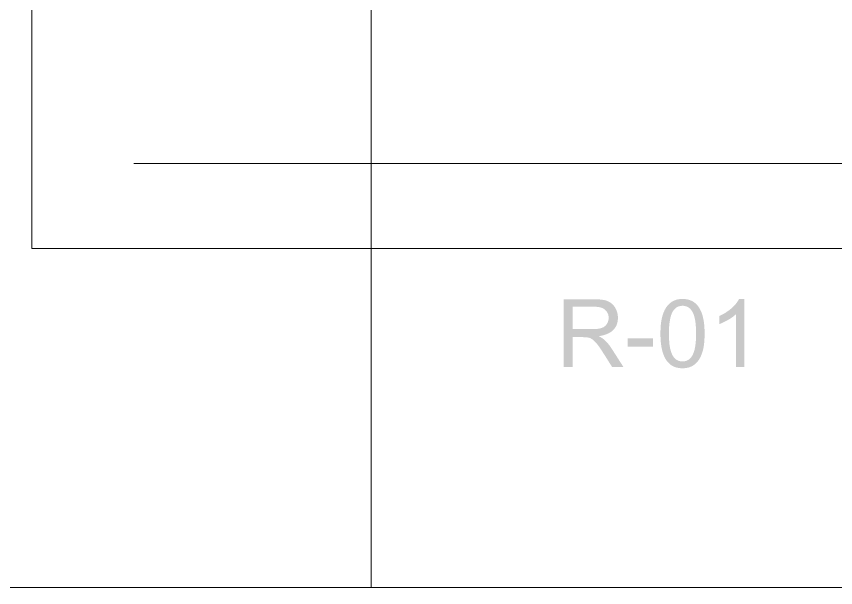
# Model space of a CAD drawing. Header units: millimetres. Extents: x -1336 to 24201, y -1370 to 16142.
# Drawn here: x 5372 to 6821, y 5500 to 6510 of the extents above; entities that cross this region are included whole.
import ezdxf

# ---------------------------------------------------------------- set-up
doc = ezdxf.new("R2010")
doc.units = ezdxf.units.MM
for name, color, linetype, lineweight in [('A-ANNO-TEXT', 7, 'Continuous', 13), ('A-FLOOR-ZONE', 7, 'Continuous', 13), ('A-FURN-GEN', 7, 'Continuous', 13)]:
    doc.layers.add(name, color=color, linetype=linetype, lineweight=lineweight)

msp = doc.modelspace()

# ---------------------------------------------------------------- hatches: boundary and pattern name
at = {"layer": 'A-ANNO-TEXT'}
h = msp.add_hatch(color=7, dxfattribs=at)
h.paths.add_polyline_path([(6446, 5890), (6426, 5890), (6424.9, 5891.7), (6423.8, 5893.5), (6422.8, 5895.1), (6421.7, 5896.7), (6420.7, 5898.3), (6419.8, 5899.9), (6418.8, 5901.3), (6417.9, 5902.8), (6417, 5904.2), (6416.1, 5905.6), (6415.3, 5906.9), (6414.5, 5908.2), (6413.7, 5909.4), (6412.9, 5910.6), (6412.2, 5911.7), (6411.5, 5912.9), (6410.8, 5913.9), (6410.1, 5914.9), (6409.5, 5915.9), (6408.9, 5916.9), (6408.3, 5917.8), (6407.8, 5918.6), (6407.3, 5919.4), (6406.8, 5920.2), (6406.3, 5920.9), (6405.8, 5921.6), (6405.4, 5922.2), (6405, 5922.8), (6404.7, 5923.4), (6404.3, 5923.9), (6404, 5924.4), (6403.7, 5924.8), (6402.6, 5926.4), (6401.5, 5927.9), (6400.4, 5929.4), (6399.3, 5930.8), (6398.1, 5932.2), (6397, 5933.5), (6395.8, 5934.7), (6394.6, 5935.9), (6393.4, 5937), (6392.3, 5938), (6391.1, 5938.9), (6390, 5939.7), (6388.8, 5940.3), (6387.8, 5940.9), (6386.7, 5941.4), (6385.6, 5941.7), (6384.5, 5942), (6383.3, 5942.3), (6382.1, 5942.5), (6380.7, 5942.7), (6379.3, 5942.8), (6377.7, 5942.9), (6376.1, 5942.9), (6374.4, 5943), (6356.1, 5943), (6356.1, 5890), (6340.2, 5890), (6340.2, 6010), (6393.3, 6010), (6396, 6010), (6398.6, 6009.9), (6401, 6009.8), (6403.3, 6009.7), (6405.6, 6009.5), (6407.7, 6009.2), (6409.7, 6008.9), (6411.6, 6008.6), (6413.4, 6008.2), (6415.2, 6007.7), (6416.9, 6007.1), (6418.5, 6006.4), (6420.1, 6005.7), (6421.6, 6004.8), (6423.1, 6003.8), (6424.5, 6002.8), (6425.9, 6001.6), (6427.2, 6000.4), (6428.3, 5999.1), (6429.5, 5997.7), (6430.5, 5996.3), (6431.4, 5994.8), (6432.3, 5993.2), (6433.1, 5991.5), (6433.8, 5989.8), (6434.4, 5988.1), (6434.9, 5986.3), (6435.3, 5984.5), (6435.7, 5982.7), (6435.9, 5980.9), (6436, 5979), (6436.1, 5977.2), (6436, 5975.5), (6435.9, 5973.9), (6435.8, 5972.3), (6435.5, 5970.7), (6435.2, 5969.2), (6434.9, 5967.7), (6434.4, 5966.3), (6433.9, 5964.9), (6433.4, 5963.6), (6432.7, 5962.3), (6432, 5961), (6431.2, 5959.8), (6430.4, 5958.6), (6429.5, 5957.5), (6428.5, 5956.4), (6427.5, 5955.3), (6426.4, 5954.3), (6425.2, 5953.3), (6424, 5952.4), (6422.7, 5951.6), (6421.3, 5950.7), (6419.9, 5950), (6418.5, 5949.2), (6416.9, 5948.6), (6415.3, 5947.9), (6413.7, 5947.4), (6411.9, 5946.8), (6410.2, 5946.3), (6408.3, 5945.9), (6406.4, 5945.5), (6404.5, 5945.1), (6402.4, 5944.8), (6402.4, 5944.5), (6403.9, 5943.8), (6405.4, 5943), (6406.9, 5942.1), (6408.4, 5941.2), (6409.8, 5940.1), (6411.2, 5938.9), (6412.7, 5937.7), (6414.1, 5936.4), (6415.5, 5935), (6416.9, 5933.5), (6418.3, 5931.9), (6419.6, 5930.2), (6421, 5928.5), (6422.4, 5926.6), (6423.7, 5924.7), (6425, 5922.7), (6446, 5890)])
h.paths.add_polyline_path([(6356.1, 5957.2), (6390.2, 5957.2), (6392.7, 5957.2), (6395, 5957.3), (6397.3, 5957.5), (6399.4, 5957.6), (6401.4, 5957.9), (6403.2, 5958.2), (6404.9, 5958.6), (6406.5, 5959), (6407.9, 5959.5), (6409.3, 5960.1), (6410.7, 5960.7), (6411.9, 5961.6), (6413.1, 5962.5), (6414.1, 5963.5), (6415.2, 5964.6), (6416.1, 5965.8), (6416.9, 5967.1), (6417.7, 5968.4), (6418.3, 5969.8), (6418.8, 5971.2), (6419.2, 5972.6), (6419.5, 5974.1), (6419.6, 5975.6), (6419.7, 5977.2), (6419.7, 5978.2), (6419.6, 5979.2), (6419.5, 5980.2), (6419.3, 5981.1), (6419.1, 5982.1), (6418.9, 5983), (6418.6, 5983.9), (6418.2, 5984.7), (6417.8, 5985.6), (6417.4, 5986.4), (6416.9, 5987.3), (6416.3, 5988.1), (6415.8, 5988.9), (6415.1, 5989.6), (6414.4, 5990.4), (6413.7, 5991.1), (6412.9, 5991.8), (6412.1, 5992.4), (6411.2, 5993), (6410.3, 5993.6), (6409.2, 5994.1), (6408.1, 5994.6), (6407, 5995), (6405.8, 5995.4), (6404.5, 5995.7), (6403.2, 5996), (6401.8, 5996.3), (6400.4, 5996.5), (6398.9, 5996.6), (6397.3, 5996.7), (6395.7, 5996.8), (6394, 5996.8), (6356.1, 5996.8), (6356.1, 5957.2)])
h.paths.add_polyline_path([(6498.3, 5926), (6453.3, 5926), (6453.3, 5940.8), (6498.3, 5940.8), (6498.3, 5926)])
h.paths.add_polyline_path([(6550.3, 6010.6), (6552.7, 6010.5), (6555, 6010.3), (6557.3, 6010), (6559.4, 6009.6), (6561.5, 6009.1), (6563.6, 6008.4), (6565.5, 6007.6), (6567.4, 6006.7), (6569.2, 6005.7), (6570.9, 6004.6), (6572.5, 6003.3), (6574.1, 6001.9), (6575.6, 6000.4), (6577, 5998.8), (6578.3, 5997.1), (6579.6, 5995.2), (6580.8, 5993.2), (6581.9, 5991.1), (6582.9, 5988.9), (6583.9, 5986.6), (6584.8, 5984.1), (6585.6, 5981.6), (6586.3, 5978.9), (6586.9, 5976), (6587.5, 5973.1), (6588, 5970), (6588.4, 5966.9), (6588.8, 5963.6), (6589, 5960.2), (6589.2, 5956.6), (6589.3, 5953), (6589.4, 5949.2), (6589.3, 5945.4), (6589.2, 5941.7), (6589, 5938.1), (6588.8, 5934.7), (6588.4, 5931.3), (6588, 5928.2), (6587.5, 5925.1), (6586.9, 5922.1), (6586.2, 5919.3), (6585.4, 5916.6), (6584.6, 5914), (6583.7, 5911.6), (6582.7, 5909.3), (6581.6, 5907.1), (6580.5, 5905), (6579.3, 5903.1), (6578, 5901.2), (6576.6, 5899.5), (6575.2, 5897.9), (6573.7, 5896.4), (6572.1, 5895.1), (6570.5, 5893.9), (6568.7, 5892.7), (6567, 5891.7), (6565.1, 5890.8), (6563.2, 5890.1), (6561.2, 5889.4), (6559.2, 5888.9), (6557, 5888.5), (6554.8, 5888.2), (6552.6, 5888), (6550.3, 5888), (6547.9, 5888), (6545.5, 5888.2), (6543.3, 5888.5), (6541.1, 5888.9), (6539, 5889.4), (6537, 5890.1), (6535, 5890.9), (6533.2, 5891.8), (6531.4, 5892.8), (6529.7, 5893.9), (6528, 5895.2), (6526.5, 5896.6), (6525, 5898.1), (6523.6, 5899.7), (6522.2, 5901.4), (6521, 5903.3), (6519.8, 5905.2), (6518.7, 5907.3), (6517.7, 5909.5), (6516.7, 5911.9), (6515.8, 5914.3), (6515, 5916.9), (6514.3, 5919.6), (6513.7, 5922.4), (6513.1, 5925.3), (6512.6, 5928.4), (6512.2, 5931.5), (6511.8, 5934.8), (6511.6, 5938.2), (6511.4, 5941.8), (6511.3, 5945.4), (6511.2, 5949.2), (6511.3, 5953), (6511.4, 5956.7), (6511.6, 5960.3), (6511.8, 5963.7), (6512.2, 5967), (6512.6, 5970.2), (6513.1, 5973.3), (6513.7, 5976.2), (6514.4, 5979.1), (6515.2, 5981.8), (6516, 5984.4), (6516.9, 5986.8), (6517.9, 5989.1), (6519, 5991.3), (6520.1, 5993.4), (6521.3, 5995.4), (6522.6, 5997.2), (6524, 5998.9), (6525.4, 6000.5), (6526.9, 6002), (6528.5, 6003.4), (6530.1, 6004.6), (6531.8, 6005.8), (6533.6, 6006.8), (6535.5, 6007.7), (6537.4, 6008.4), (6539.3, 6009.1), (6541.4, 6009.6), (6543.5, 6010), (6545.7, 6010.3), (6547.9, 6010.5), (6550.3, 6010.6)])
h.paths.add_polyline_path([(6550.3, 5900.1), (6551.7, 5900.1), (6553.1, 5900.2), (6554.5, 5900.5), (6555.8, 5900.8), (6557.1, 5901.2), (6558.3, 5901.7), (6559.5, 5902.3), (6560.7, 5902.9), (6561.8, 5903.7), (6562.8, 5904.6), (6563.8, 5905.5), (6564.8, 5906.5), (6565.7, 5907.7), (6566.6, 5908.9), (6567.4, 5910.2), (6568.2, 5911.6), (6568.9, 5913.1), (6569.6, 5914.7), (6570.2, 5916.4), (6570.8, 5918.2), (6571.4, 5920.2), (6571.9, 5922.2), (6572.3, 5924.4), (6572.7, 5926.7), (6573.1, 5929.1), (6573.4, 5931.7), (6573.7, 5934.3), (6573.9, 5937), (6574, 5939.9), (6574.1, 5942.9), (6574.2, 5946), (6574.2, 5949.2), (6574.2, 5951.4), (6574.2, 5953.6), (6574.1, 5955.7), (6574.1, 5957.8), (6574, 5959.8), (6573.9, 5961.7), (6573.7, 5963.6), (6573.6, 5965.4), (6573.4, 5967.2), (6573.2, 5968.9), (6573, 5970.5), (6572.7, 5972.1), (6572.5, 5973.6), (6572.2, 5975.1), (6571.9, 5976.5), (6571.6, 5977.8), (6571.2, 5979.1), (6570.9, 5980.3), (6570.5, 5981.5), (6570.1, 5982.7), (6569.7, 5983.8), (6569.2, 5984.9), (6568.7, 5985.9), (6568.2, 5986.9), (6567.7, 5987.8), (6567.2, 5988.8), (6566.6, 5989.6), (6566.1, 5990.5), (6565.5, 5991.2), (6564.9, 5992), (6564.2, 5992.7), (6563.6, 5993.3), (6562.9, 5994), (6562.2, 5994.5), (6561.5, 5995.1), (6560.7, 5995.6), (6559.9, 5996), (6559.2, 5996.5), (6558.3, 5996.8), (6557.5, 5997.2), (6556.7, 5997.5), (6555.8, 5997.7), (6554.9, 5998), (6554, 5998.1), (6553, 5998.3), (6552.1, 5998.4), (6551.1, 5998.4), (6550.1, 5998.5), (6548.6, 5998.4), (6547.2, 5998.3), (6545.9, 5998), (6544.5, 5997.7), (6543.3, 5997.3), (6542, 5996.8), (6540.8, 5996.2), (6539.7, 5995.5), (6538.6, 5994.8), (6537.6, 5993.9), (6536.6, 5992.9), (6535.6, 5991.9), (6534.7, 5990.7), (6533.8, 5989.5), (6533, 5988.2), (6532.3, 5986.8), (6531.5, 5985.2), (6530.9, 5983.6), (6530.2, 5981.9), (6529.6, 5980), (6529.1, 5978.1), (6528.6, 5976), (6528.2, 5973.8), (6527.8, 5971.5), (6527.4, 5969.1), (6527.1, 5966.6), (6526.9, 5964), (6526.6, 5961.2), (6526.5, 5958.4), (6526.4, 5955.4), (6526.3, 5952.4), (6526.3, 5949.2), (6526.3, 5947), (6526.3, 5944.8), (6526.4, 5942.7), (6526.4, 5940.7), (6526.5, 5938.7), (6526.7, 5936.8), (6526.8, 5934.9), (6527, 5933.1), (6527.1, 5931.4), (6527.3, 5929.7), (6527.6, 5928.1), (6527.8, 5926.5), (6528.1, 5925), (6528.3, 5923.5), (6528.6, 5922.1), (6529, 5920.8), (6529.3, 5919.5), (6529.7, 5918.2), (6530.1, 5917), (6530.5, 5915.9), (6530.9, 5914.8), (6531.4, 5913.7), (6531.8, 5912.6), (6532.3, 5911.6), (6532.8, 5910.7), (6533.4, 5909.8), (6533.9, 5908.9), (6534.5, 5908.1), (6535.1, 5907.3), (6535.7, 5906.5), (6536.3, 5905.8), (6537, 5905.2), (6537.7, 5904.6), (6538.4, 5904), (6539.1, 5903.4), (6539.8, 5902.9), (6540.6, 5902.5), (6541.4, 5902.1), (6542.2, 5901.7), (6543, 5901.3), (6543.8, 5901), (6544.7, 5900.8), (6545.6, 5900.6), (6546.5, 5900.4), (6547.4, 5900.2), (6548.3, 5900.1), (6549.3, 5900.1), (6550.3, 5900.1)])
h.paths.add_polyline_path([(6659.8, 5890), (6645, 5890), (6645, 5983.9), (6643.6, 5982.6), (6642.2, 5981.3), (6640.6, 5980.1), (6639.1, 5978.8), (6637.4, 5977.7), (6635.7, 5976.5), (6634, 5975.3), (6632.1, 5974.2), (6630.3, 5973.1), (6628.3, 5972), (6626.3, 5971), (6624.3, 5970), (6622.2, 5969), (6620, 5968), (6617.8, 5967), (6615.5, 5966.1), (6615.5, 5980.4), (6618.6, 5981.9), (6621.6, 5983.5), (6624.5, 5985.1), (6627.2, 5986.8), (6629.8, 5988.6), (6632.3, 5990.3), (6634.7, 5992.2), (6636.9, 5994), (6639, 5995.9), (6641, 5997.9), (6642.8, 5999.9), (6644.6, 6001.9), (6646.2, 6004), (6647.6, 6006.2), (6649, 6008.3), (6650.2, 6010.6), (6659.8, 6010.6), (6659.8, 5890)])

# ---------------------------------------------------------------- linework, layer by layer
at = {"layer": 'A-FLOOR-ZONE'}
for p, q in [((6000, 5500), (6000, 14200)), ((2150, 5500), (8250, 5500))]:
    msp.add_line(p, q, dxfattribs=at)
at = {"layer": 'A-FURN-GEN'}
msp.add_line((5580, 6250), (7420, 6250), dxfattribs=at)
msp.add_lwpolyline([(5400, 6100), (7600, 6100), (7600, 6850), (5400, 6850)], close=True, dxfattribs=at)
at = {"layer": 'Defpoints'}
msp.add_point((5400, 6100), dxfattribs=at)

doc.saveas('drawing.dxf')
